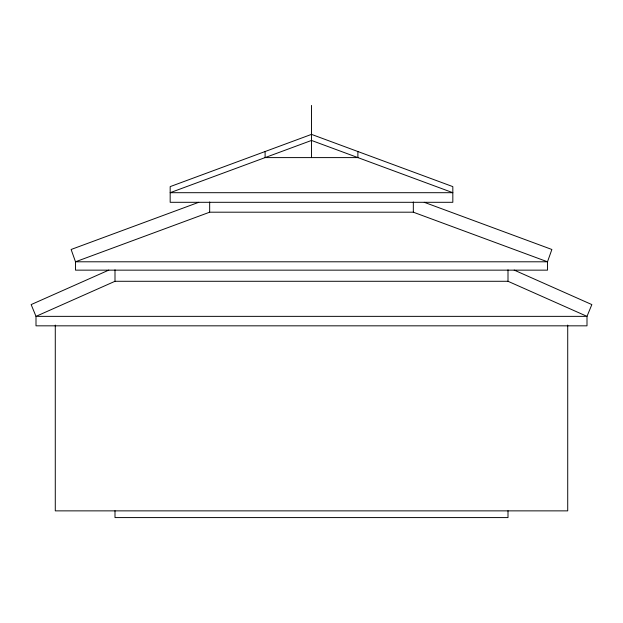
<?xml version="1.0" encoding="UTF-8"?>
<svg xmlns="http://www.w3.org/2000/svg" width="623" height="623" viewBox="0 0 623 623"><rect width="100%" height="100%" fill="white"/><g stroke="black" fill="none" stroke-linecap="round" stroke-linejoin="round"><path stroke-width="0.93" d="M108.815 270.102L31.15 304.585L36.002 316.359L36.002 325.829L586.998 325.829L586.998 316.359L591.85 304.585L514.185 270.102M114.998 281.285L36.002 316.359L586.998 316.359L508.002 281.285L114.998 281.285L114.998 269.821M198.737 202.304L71.131 249.48L75.5 261.792L75.5 270.148L547.5 270.148L547.5 261.792L551.869 249.48L424.263 202.304M209.671 212.194L75.5 261.792L547.5 261.792L413.329 212.194L209.671 212.194L209.671 201.977M567.717 325.081L567.717 510.868L55.283 510.868L55.283 325.081M508.002 269.821L508.002 281.285M508.002 510.767L508.002 517.581L114.998 517.581L114.998 510.767M413.329 201.977L413.329 212.194M357.89 151.529L357.89 157.603L265.11 157.603L265.11 151.529M311.5 105.419L311.5 157.603M311.5 134.381L170.172 186.62L170.172 202.304L452.828 202.304L452.828 186.62L311.5 134.381M311.5 140.448L170.172 192.694L452.828 192.694L311.5 140.448"/></g></svg>
